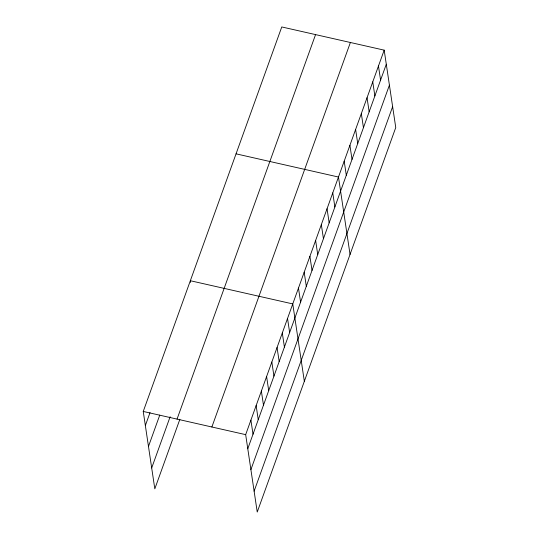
<?xml version="1.0" encoding="UTF-8"?>
<svg xmlns="http://www.w3.org/2000/svg" width="539" height="539" viewBox="0 0 539 539"><rect width="100%" height="100%" fill="white"/><g stroke="black" fill="none" stroke-linecap="round" stroke-linejoin="round"><path stroke-width="0.81" d="M179.878 419.281L154.814 488.853L143.246 411.452L281.762 26.95L384.186 50.147L395.754 127.548L257.238 512.05L245.669 434.65L384.186 50.147M145.355 425.554L150.037 412.557M148.474 446.44L159.766 415.097M151.695 467.96L170.142 416.741M177.048 419.106L315.564 34.604M211.874 426.996L350.384 42.493M247.778 448.751L386.295 64.249M250.898 469.637L389.414 85.135M254.118 491.164L392.635 106.661M236.048 153.837L338.479 177.035L350.047 254.435M143.246 411.452L245.669 434.65M378.472 66.007L380.581 80.109M372.759 81.867L374.868 95.969M367.046 97.727L369.154 111.829M361.332 113.594L363.441 127.689M355.619 129.454L357.728 143.549M349.905 145.314L352.014 159.409M344.192 161.174L346.301 175.276M332.765 192.895L334.867 206.996M327.052 208.755L329.154 222.856M321.338 224.615L323.44 238.716M315.625 240.475L317.727 254.576M309.905 256.335L312.014 270.437M304.191 272.202L306.3 286.297M298.478 288.062L300.587 302.157M304.333 381.316L292.765 303.922L190.341 280.725L190.59 282.382M287.536 318.448L289.638 332.543M282.301 332.974L284.41 347.069M277.066 347.5L279.175 361.595M271.838 362.026L273.94 376.121M266.603 376.545L268.712 390.647M261.368 391.071L263.477 405.173M256.14 405.597L258.242 419.699M250.904 420.124L253.013 434.225"/></g></svg>
